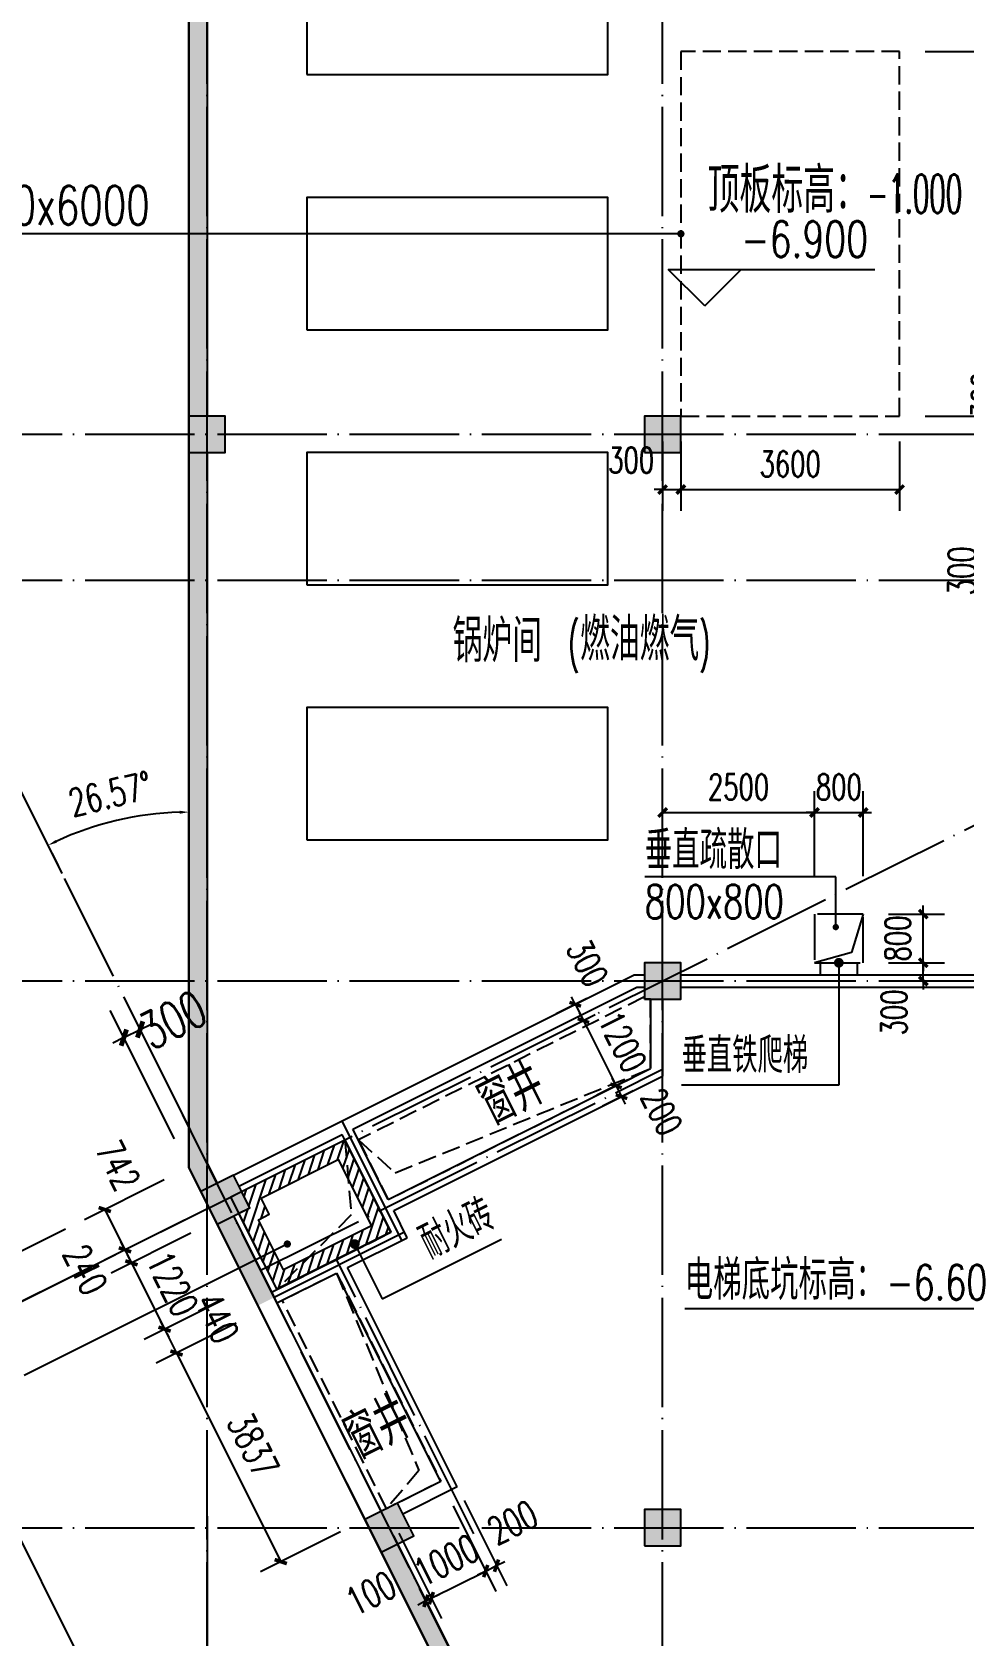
# Model space of a CAD drawing. Extents: x 246015 to 608740, y -108003 to 88400.
# Drawn here: x 296974 to 312313, y -4243 to 22159 of the extents above; entities that cross this region are included whole.
import ezdxf

# ---------------------------------------------------------------- set-up
doc = ezdxf.new("R2010")
doc.units = 0
doc.header["$LTSCALE"] = 3000
doc.header["$MEASUREMENT"] = 0
doc.header["$PDMODE"] = 1
doc.linetypes.add('DASH', pattern=[0.35, 0.25, -0.1])
doc.linetypes.add('DOTE', pattern=[2.42, 2, -0.2, 0.02, -0.2])
doc.layers.get('0').update_dxf_attribs({"linetype": 'CONTINUOUS'})
doc.layers.get('DEFPOINTS').update_dxf_attribs({"linetype": 'CONTINUOUS'})
for name, color, linetype in [('AXIS', 3, 'CONTINUOUS'), ('column', 9, 'CONTINUOUS'), ('DIM_ELEV', 3, 'CONTINUOUS'), ('DIM_LEAD', 3, 'CONTINUOUS'), ('dote', 1, 'DOTE'), ('LATRINE', 6, 'CONTINUOUS'), ('PUB_DIM', 3, 'CONTINUOUS'), ('PUB_HATCH', 8, 'CONTINUOUS'), ('PUB_TEXT', 7, 'CONTINUOUS'), ('stair', 2, 'CONTINUOUS'), ('WALL', 9, 'CONTINUOUS'), ('楼板洞口', 4, 'CONTINUOUS'), ('防火分区', 31, 'CONTINUOUS')]:
    doc.layers.add(name, color=color, linetype=linetype)
doc.styles.add('_TCH_DIM', font='SIMPLEX', dxfattribs={"bigfont": 'GBCBIG'})
doc.styles.add('DIM_FONT', font='simplex.shx', dxfattribs={"width": 0.7, "bigfont": 'hztxt.shx'})
doc.dimstyles.new('ANGL150', dxfattribs={"dimscale": 1.5, "dimtxt": 300, "dimasz": 100, "dimexe": 250, "dimexo": 300, "dimgap": 150, "dimtad": 1, "dimdec": 0, "dimzin": 0, "dimdsep": 46, "dimtxsty": 'DIM_FONT', "dimcen": 0.09, "dimclrt": 7, "dimazin": 2, "dimtfac": 1, "dimtdec": 0, "dimtix": 1, "dimtmove": 2, "dimatfit": 3, "dimfxl": 0, "dimtolj": 1, "dimtzin": 0, "dimarcsym": 0})
doc.dimstyles.new('ANGL200', dxfattribs={"dimscale": 2, "dimtxt": 300, "dimasz": 100, "dimexe": 250, "dimexo": 300, "dimgap": 150, "dimtad": 1, "dimdec": 0, "dimzin": 0, "dimdsep": 46, "dimtxsty": 'DIM_FONT', "dimcen": 0.09, "dimclrt": 7, "dimazin": 2, "dimtfac": 1, "dimtdec": 0, "dimtix": 1, "dimtmove": 2, "dimatfit": 3, "dimfxl": 0, "dimtolj": 1, "dimtzin": 0, "dimarcsym": 0})
doc.dimstyles.new('DIMN140', dxfattribs={"dimscale": 1.4, "dimtxt": 300, "dimasz": 100, "dimexe": 250, "dimexo": 300, "dimgap": 150, "dimtad": 1, "dimdec": 0, "dimzin": 0, "dimdsep": 46, "dimtxsty": 'DIM_FONT', "dimblk": 'ARCHTICK', "dimcen": 0.09, "dimclrt": 7, "dimazin": 2, "dimtfac": 1, "dimtdec": 0, "dimtix": 1, "dimtmove": 2, "dimatfit": 3, "dimfxl": 0, "dimtolj": 1, "dimtzin": 0, "dimarcsym": 0})
doc.dimstyles.new('DIMN150', dxfattribs={"dimscale": 1.5, "dimtxt": 300, "dimasz": 100, "dimexe": 250, "dimexo": 300, "dimgap": 150, "dimtad": 1, "dimdec": 0, "dimzin": 0, "dimdsep": 46, "dimtxsty": 'DIM_FONT', "dimblk": 'ARCHTICK', "dimcen": 0.09, "dimclrt": 7, "dimazin": 2, "dimtfac": 1, "dimtdec": 0, "dimtix": 1, "dimtmove": 2, "dimatfit": 3, "dimfxl": 0, "dimtolj": 1, "dimtzin": 0, "dimarcsym": 0})
doc.dimstyles.new('DIMN200', dxfattribs={"dimscale": 2, "dimtxt": 300, "dimasz": 100, "dimexe": 250, "dimexo": 300, "dimgap": 150, "dimtad": 1, "dimdec": 0, "dimzin": 0, "dimdsep": 46, "dimtxsty": 'DIM_FONT', "dimblk": 'ARCHTICK', "dimcen": 0.09, "dimclrt": 7, "dimazin": 2, "dimtfac": 1, "dimtdec": 0, "dimtix": 1, "dimtmove": 2, "dimatfit": 3, "dimfxl": 0, "dimtolj": 1, "dimtzin": 0, "dimarcsym": 0})

# ---------------------------------------------------------------- blocks, each defined once
blk = doc.blocks.new('_ARCHTICK')
at = {"color": 0, "linetype": 'ByBlock', "const_width": 0.4}
blk.add_lwpolyline([(-0.5, -0.5), (0.5, 0.5)], dxfattribs=at)
blk = doc.blocks.new('*D283')
at = {"layer": 'DEFPOINTS', "color": 0}
for p in [(307154, 5097), (307243, 4918), (306676, 4634)]:
    blk.add_point(p, dxfattribs=at)
at = {"layer": 'PUB_DIM', "color": 0, "lineweight": -2}
for p, q in [((306778, 4909), (306273, 4657)), ((306586, 4813), (306523, 4938)), ((306586, 4813), (306676, 4634)), ((306868, 4730), (306363, 4478)), ((306676, 4634), (306738, 4509))]:
    blk.add_line(p, q, dxfattribs=at)
at = {"layer": 'PUB_DIM', "color": 0, "lineweight": -2, "xscale": 140, "yscale": 140, "zscale": 140}
for p, rotation in [((306586, 4813), 296.5650511717783), ((306676, 4634), 116.5650511717783)]:
    blk.add_blockref('_ARCHTICK', p, dxfattribs=dict(at, rotation=rotation))
at = {"layer": 'PUB_DIM', "color": 7, "insert": (307339, 4387), "char_height": 420, "attachment_point": 5, "rotation": 296.5651, "style": 'DIM_FONT'}
blk.add_mtext('\\A1;200', dxfattribs=at)
blk = doc.blocks.new('*D284')
at = {"layer": 'DEFPOINTS', "color": 0}
for p in [(306617, 6170), (307154, 5097), (306586, 4813)]:
    blk.add_point(p, dxfattribs=at)
at = {"layer": 'PUB_DIM', "color": 0, "lineweight": -2}
for p, q in [((306242, 5982), (305736, 5730)), ((306049, 5886), (305987, 6012)), ((306049, 5886), (306586, 4813)), ((306778, 4909), (306273, 4657)), ((306586, 4813), (306649, 4688))]:
    blk.add_line(p, q, dxfattribs=at)
at = {"layer": 'PUB_DIM', "color": 0, "lineweight": -2, "xscale": 140, "yscale": 140, "zscale": 140}
for p, rotation in [((306049, 5886), 296.5650511717834), ((306586, 4813), 116.5650511717834)]:
    blk.add_blockref('_ARCHTICK', p, dxfattribs=dict(at, rotation=rotation))
at = {"layer": 'PUB_DIM', "color": 7, "insert": (306693, 5538), "char_height": 420, "attachment_point": 5, "rotation": 296.5651, "style": 'DIM_FONT'}
blk.add_mtext('\\A1;1200', dxfattribs=at)
blk = doc.blocks.new('*D285')
at = {"layer": 'DEFPOINTS', "color": 0}
for p in [(306483, 6439), (306617, 6170), (306049, 5886)]:
    blk.add_point(p, dxfattribs=at)
at = {"layer": 'PUB_DIM', "color": 0, "lineweight": -2}
for p, q in [((306107, 6251), (305602, 5998)), ((305915, 6155), (305853, 6280)), ((305915, 6155), (306049, 5886)), ((306242, 5982), (305736, 5730)), ((306049, 5886), (306112, 5761))]:
    blk.add_line(p, q, dxfattribs=at)
at = {"layer": 'PUB_DIM', "color": 0, "lineweight": -2, "xscale": 140, "yscale": 140, "zscale": 140}
for p, rotation in [((305915, 6155), 296.5650511717839), ((306049, 5886), 116.5650511717839)]:
    blk.add_blockref('_ARCHTICK', p, dxfattribs=dict(at, rotation=rotation))
at = {"layer": 'PUB_DIM', "color": 7, "insert": (306116, 6834), "char_height": 420, "attachment_point": 5, "rotation": 296.5651, "style": 'DIM_FONT'}
blk.add_mtext('\\A1;300', dxfattribs=at)
blk = doc.blocks.new('*D386')
at = {"layer": 'DEFPOINTS', "color": 0}
for p in [(310654, 7639), (311644, 7639), (310654, 6839)]:
    blk.add_point(p, dxfattribs=at)
at = {"layer": 'PUB_DIM', "color": 0, "lineweight": -2}
for p, q in [((311644, 7639), (311644, 7779)), ((311074, 7639), (311994, 7639)), ((311644, 6839), (311644, 7639)), ((311074, 6839), (311994, 6839)), ((311644, 6839), (311644, 6699))]:
    blk.add_line(p, q, dxfattribs=at)
at = {"layer": 'PUB_DIM', "color": 0, "lineweight": -2, "xscale": 140, "yscale": 140, "zscale": 140}
for p, rotation in [((311644, 7639), 270), ((311644, 6839), 90)]:
    blk.add_blockref('_ARCHTICK', p, dxfattribs=dict(at, rotation=rotation))
at = {"layer": 'PUB_DIM', "color": 7, "insert": (311224, 7239), "char_height": 420, "attachment_point": 5, "rotation": 90, "style": 'DIM_FONT'}
blk.add_mtext('\\A1;800', dxfattribs=at)
blk = doc.blocks.new('*D387')
at = {"layer": 'DEFPOINTS', "color": 0}
for p in [(310654, 6839), (311644, 6839), (310654, 6539)]:
    blk.add_point(p, dxfattribs=at)
at = {"layer": 'PUB_DIM', "color": 0, "lineweight": -2}
for p, q in [((311644, 6839), (311644, 6979)), ((311074, 6839), (311994, 6839)), ((311644, 6539), (311644, 6839)), ((311074, 6539), (311994, 6539)), ((311644, 6539), (311644, 6399))]:
    blk.add_line(p, q, dxfattribs=at)
at = {"layer": 'PUB_DIM', "color": 0, "lineweight": -2, "xscale": 140, "yscale": 140, "zscale": 140}
for p, rotation in [((311644, 6839), 270), ((311644, 6539), 90)]:
    blk.add_blockref('_ARCHTICK', p, dxfattribs=dict(at, rotation=rotation))
at = {"layer": 'PUB_DIM', "color": 7, "insert": (311161, 6021), "char_height": 420, "attachment_point": 5, "rotation": 90, "style": 'DIM_FONT'}
blk.add_mtext('\\A1;300', dxfattribs=at)
blk = doc.blocks.new('*D388')
at = {"layer": 'DEFPOINTS', "color": 0}
for p in [(309854, 9312), (307354, 7845), (309854, 7845)]:
    blk.add_point(p, dxfattribs=at)
at = {"layer": 'PUB_DIM', "color": 0, "lineweight": -2}
for p, q in [((307354, 8265), (307354, 9662)), ((309854, 8265), (309854, 9662)), ((307354, 9312), (309854, 9312))]:
    blk.add_line(p, q, dxfattribs=at)
at = {"layer": 'PUB_DIM', "color": 0, "lineweight": -2, "xscale": 140, "yscale": 140, "zscale": 140, "rotation": 180}
blk.add_blockref('_ARCHTICK', (307354, 9312), dxfattribs=at)
at = {"layer": 'PUB_DIM', "color": 0, "lineweight": -2, "xscale": 140, "yscale": 140, "zscale": 140}
blk.add_blockref('_ARCHTICK', (309854, 9312), dxfattribs=at)
at = {"layer": 'PUB_DIM', "color": 7, "insert": (308604, 9732), "char_height": 420, "attachment_point": 5, "style": 'DIM_FONT'}
blk.add_mtext('\\A1;2500', dxfattribs=at)
blk = doc.blocks.new('*D389')
at = {"layer": 'DEFPOINTS', "color": 0}
for p in [(310654, 9312), (309854, 7845), (310654, 7845)]:
    blk.add_point(p, dxfattribs=at)
at = {"layer": 'PUB_DIM', "color": 0, "lineweight": -2}
for p, q in [((309854, 8265), (309854, 9662)), ((310654, 8265), (310654, 9662)), ((309854, 9312), (309714, 9312)), ((309854, 9312), (310654, 9312)), ((310654, 9312), (310794, 9312))]:
    blk.add_line(p, q, dxfattribs=at)
at = {"layer": 'PUB_DIM', "color": 0, "lineweight": -2, "xscale": 140, "yscale": 140, "zscale": 140}
blk.add_blockref('_ARCHTICK', (309854, 9312), dxfattribs=at)
at = {"layer": 'PUB_DIM', "color": 0, "lineweight": -2, "xscale": 140, "yscale": 140, "zscale": 140, "rotation": 180}
blk.add_blockref('_ARCHTICK', (310654, 9312), dxfattribs=at)
at = {"layer": 'PUB_DIM', "color": 7, "insert": (310254, 9732), "char_height": 420, "attachment_point": 5, "style": 'DIM_FONT'}
blk.add_mtext('\\A1;800', dxfattribs=at)
blk = doc.blocks.new('*D460')
at = {"layer": 'DEFPOINTS', "color": 0}
for p in [(298064, 2723), (298395, 2059), (295217, 470)]:
    blk.add_point(p, dxfattribs=at)
at = {"layer": 'PUB_DIM', "color": 0, "lineweight": -2}
for p, q in [((297527, 2454), (294438, 910)), ((297859, 1791), (294770, 247)), ((294885, 1134), (295217, 470))]:
    blk.add_line(p, q, dxfattribs=at)
at = {"layer": 'PUB_DIM', "color": 0, "lineweight": -2, "xscale": 200, "yscale": 200, "zscale": 200}
for p, rotation in [((294885, 1134), 116.5650511717847), ((295217, 470), 296.5650511717847)]:
    blk.add_blockref('_ARCHTICK', p, dxfattribs=dict(at, rotation=rotation))
at = {"layer": 'PUB_DIM', "color": 7, "insert": (294801, 1896), "char_height": 600, "attachment_point": 5, "rotation": 296.5651, "style": 'DIM_FONT'}
blk.add_mtext('\\A1;742', dxfattribs=at)
blk = doc.blocks.new('*D461')
at = {"layer": 'DEFPOINTS', "color": 0}
for p in [(298395, 2059), (323892, -48935), (320714, -50524)]:
    blk.add_point(p, dxfattribs=at)
at = {"layer": 'PUB_DIM', "color": 0, "lineweight": -2}
for p, q in [((297859, 1791), (294770, 247)), ((295217, 470), (320714, -50524)), ((323356, -49203), (320267, -50747))]:
    blk.add_line(p, q, dxfattribs=at)
at = {"layer": 'PUB_DIM', "color": 0, "lineweight": -2, "xscale": 200, "yscale": 200, "zscale": 200}
for p, rotation in [((295217, 470), 116.5650511717847), ((320714, -50524), 296.5650511717847)]:
    blk.add_blockref('_ARCHTICK', p, dxfattribs=dict(at, rotation=rotation))
at = {"layer": 'PUB_DIM', "color": 7, "insert": (308502, -24758), "char_height": 600, "attachment_point": 5, "rotation": 296.5651, "style": 'DIM_FONT'}
blk.add_mtext('\\A1;57013', dxfattribs=at)
blk = doc.blocks.new('*D486')
at = {"layer": 'DEFPOINTS', "color": 0}
for p in [(311255, 15839), (313128, 15839), (311255, 15539)]:
    blk.add_point(p, dxfattribs=at)
at = {"layer": 'PUB_DIM', "color": 0, "lineweight": -2}
for p, q in [((313128, 15839), (313128, 15979)), ((311675, 15839), (313478, 15839)), ((313128, 15539), (313128, 15839)), ((311675, 15539), (313478, 15539)), ((313128, 15539), (313128, 15399))]:
    blk.add_line(p, q, dxfattribs=at)
at = {"layer": 'PUB_DIM', "color": 0, "lineweight": -2, "xscale": 140, "yscale": 140, "zscale": 140}
for p, rotation in [((313128, 15839), 270), ((313128, 15539), 90)]:
    blk.add_blockref('_ARCHTICK', p, dxfattribs=dict(at, rotation=rotation))
at = {"layer": 'PUB_DIM', "color": 7, "insert": (312645, 16182), "char_height": 420, "attachment_point": 5, "rotation": 90, "style": 'DIM_FONT'}
blk.add_mtext('\\A1;300', dxfattribs=at)
blk = doc.blocks.new('*D487')
at = {"layer": 'DEFPOINTS', "color": 0}
for p in [(311255, 21839), (313128, 21839), (311255, 15839)]:
    blk.add_point(p, dxfattribs=at)
at = {"layer": 'PUB_DIM', "color": 0, "lineweight": -2}
for p, q in [((311675, 21839), (313478, 21839)), ((313128, 15839), (313128, 21839)), ((311675, 15839), (313478, 15839))]:
    blk.add_line(p, q, dxfattribs=at)
at = {"layer": 'PUB_DIM', "color": 0, "lineweight": -2, "xscale": 140, "yscale": 140, "zscale": 140}
for p, rotation in [((313128, 21839), 90), ((313128, 15839), 270)]:
    blk.add_blockref('_ARCHTICK', p, dxfattribs=dict(at, rotation=rotation))
at = {"layer": 'PUB_DIM', "color": 7, "insert": (312708, 18839), "char_height": 420, "attachment_point": 5, "rotation": 90, "style": 'DIM_FONT'}
blk.add_mtext('\\A1;6000', dxfattribs=at)
blk = doc.blocks.new('*D488')
at = {"layer": 'DEFPOINTS', "color": 0}
for p in [(307354, 15839), (307654, 15839), (307654, 14629)]:
    blk.add_point(p, dxfattribs=at)
at = {"layer": 'PUB_DIM', "color": 0, "lineweight": -2}
for p, q in [((307354, 15419), (307354, 14279)), ((307654, 15419), (307654, 14279)), ((307354, 14629), (307214, 14629)), ((307354, 14629), (307654, 14629)), ((307654, 14629), (307794, 14629))]:
    blk.add_line(p, q, dxfattribs=at)
at = {"layer": 'PUB_DIM', "color": 0, "lineweight": -2, "xscale": 140, "yscale": 140, "zscale": 140}
blk.add_blockref('_ARCHTICK', (307354, 14629), dxfattribs=at)
at = {"layer": 'PUB_DIM', "color": 0, "lineweight": -2, "xscale": 140, "yscale": 140, "zscale": 140, "rotation": 180}
blk.add_blockref('_ARCHTICK', (307654, 14629), dxfattribs=at)
at = {"layer": 'PUB_DIM', "color": 7, "insert": (306836, 15112), "char_height": 420, "attachment_point": 5, "style": 'DIM_FONT'}
blk.add_mtext('\\A1;300', dxfattribs=at)
blk = doc.blocks.new('*D489')
at = {"layer": 'DEFPOINTS', "color": 0}
for p in [(307654, 15839), (311254, 15839), (311254, 14629)]:
    blk.add_point(p, dxfattribs=at)
at = {"layer": 'PUB_DIM', "color": 0, "lineweight": -2}
for p, q in [((307654, 15419), (307654, 14279)), ((311254, 15419), (311254, 14279)), ((307654, 14629), (311254, 14629))]:
    blk.add_line(p, q, dxfattribs=at)
at = {"layer": 'PUB_DIM', "color": 0, "lineweight": -2, "xscale": 140, "yscale": 140, "zscale": 140, "rotation": 180}
blk.add_blockref('_ARCHTICK', (307654, 14629), dxfattribs=at)
at = {"layer": 'PUB_DIM', "color": 0, "lineweight": -2, "xscale": 140, "yscale": 140, "zscale": 140}
blk.add_blockref('_ARCHTICK', (311254, 14629), dxfattribs=at)
at = {"layer": 'PUB_DIM', "color": 7, "insert": (309454, 15049), "char_height": 420, "attachment_point": 5, "style": 'DIM_FONT'}
blk.add_mtext('\\A1;3600', dxfattribs=at)
blk = doc.blocks.new('*D589')
at = {"layer": 'DEFPOINTS', "color": 0}
for p in [(303704, -1701), (303882, -1612), (304619, -3086)]:
    blk.add_point(p, dxfattribs=at)
at = {"layer": 'PUB_DIM', "color": 0, "lineweight": -2}
for p, q in [((303905, -2104), (304608, -3510)), ((304084, -2014), (304787, -3421)), ((304441, -3175), (304619, -3086)), ((304619, -3086), (304754, -3018)), ((304441, -3175), (304306, -3242))]:
    blk.add_line(p, q, dxfattribs=at)
at = {"layer": 'PUB_DIM', "color": 0, "lineweight": -2, "xscale": 150, "yscale": 150, "zscale": 150}
for p, rotation in [((304441, -3175), 26.56504037504804), ((304619, -3086), 206.5650403750481)]:
    blk.add_blockref('_ARCHTICK', p, dxfattribs=dict(at, rotation=rotation))
at = {"layer": 'PUB_DIM', "color": 7, "insert": (304884, -2375), "char_height": 450, "attachment_point": 5, "rotation": 26.565, "style": 'DIM_FONT'}
blk.add_mtext('\\A1;200', dxfattribs=at)
blk = doc.blocks.new('*D590')
at = {"layer": 'DEFPOINTS', "color": 0}
for p in [(303704, -1701), (302809, -2148), (304441, -3175)]:
    blk.add_point(p, dxfattribs=at)
at = {"layer": 'PUB_DIM', "color": 0, "lineweight": -2}
for p, q in [((303905, -2104), (304608, -3510)), ((303010, -2551), (303714, -3958)), ((304441, -3175), (304575, -3108)), ((303546, -3622), (304441, -3175)), ((303546, -3622), (303412, -3689))]:
    blk.add_line(p, q, dxfattribs=at)
at = {"layer": 'PUB_DIM', "color": 0, "lineweight": -2, "xscale": 150, "yscale": 150, "zscale": 150}
for p, rotation in [((304441, -3175), 206.5650403750487), ((303546, -3622), 26.56504037504867)]:
    blk.add_blockref('_ARCHTICK', p, dxfattribs=dict(at, rotation=rotation))
at = {"layer": 'PUB_DIM', "color": 7, "insert": (303792, -2996), "char_height": 450, "attachment_point": 5, "rotation": 26.565, "style": 'DIM_FONT'}
blk.add_mtext('\\A1;1000', dxfattribs=at)
blk = doc.blocks.new('*D591')
at = {"layer": 'DEFPOINTS', "color": 0}
for p in [(302720, -2193), (302809, -2148), (303546, -3622)]:
    blk.add_point(p, dxfattribs=at)
at = {"layer": 'PUB_DIM', "color": 0, "lineweight": -2}
for p, q in [((302921, -2596), (303624, -4002)), ((303010, -2551), (303714, -3958)), ((303457, -3667), (303322, -3734)), ((303457, -3667), (303546, -3622)), ((303546, -3622), (303680, -3555))]:
    blk.add_line(p, q, dxfattribs=at)
at = {"layer": 'PUB_DIM', "color": 0, "lineweight": -2, "xscale": 150, "yscale": 150, "zscale": 150}
for p, rotation in [((303457, -3667), 26.56504037504804), ((303546, -3622), 206.5650403750481)]:
    blk.add_blockref('_ARCHTICK', p, dxfattribs=dict(at, rotation=rotation))
at = {"layer": 'PUB_DIM', "color": 7, "insert": (302553, -3540), "char_height": 450, "attachment_point": 5, "rotation": 26.565, "style": 'DIM_FONT'}
blk.add_mtext('\\A1;100', dxfattribs=at)
blk = doc.blocks.new('*D592')
at = {"layer": 'DEFPOINTS', "color": 0}
for p in [(299554, 3468), (299886, 2804), (298503, 2113)]:
    blk.add_point(p, dxfattribs=at)
at = {"layer": 'PUB_DIM', "color": 0, "lineweight": -2}
for p, q in [((299151, 3267), (297835, 2609)), ((298171, 2776), (298503, 2113)), ((299483, 2603), (298167, 1945))]:
    blk.add_line(p, q, dxfattribs=at)
at = {"layer": 'PUB_DIM', "color": 0, "lineweight": -2, "xscale": 150, "yscale": 150, "zscale": 150}
for p, rotation in [((298171, 2776), 116.5650511717869), ((298503, 2113), 296.5650511717869)]:
    blk.add_blockref('_ARCHTICK', p, dxfattribs=dict(at, rotation=rotation))
at = {"layer": 'PUB_DIM', "color": 7, "insert": (298386, 3504), "char_height": 450, "attachment_point": 5, "rotation": 296.5651, "style": 'DIM_FONT'}
blk.add_mtext('\\A1;742', dxfattribs=at)
blk = doc.blocks.new('*D593')
at = {"layer": 'DEFPOINTS', "color": 0}
for p in [(299886, 2804), (299993, 2590), (298610, 1898)]:
    blk.add_point(p, dxfattribs=at)
at = {"layer": 'PUB_DIM', "color": 0, "lineweight": -2}
for p, q in [((299483, 2603), (298167, 1945)), ((299590, 2389), (298274, 1731)), ((298503, 2113), (298435, 2247)), ((298503, 2113), (298610, 1898)), ((298610, 1898), (298677, 1764))]:
    blk.add_line(p, q, dxfattribs=at)
at = {"layer": 'PUB_DIM', "color": 0, "lineweight": -2, "xscale": 150, "yscale": 150, "zscale": 150}
for p, rotation in [((298503, 2113), 296.5650511717899), ((298610, 1898), 116.5650511717899)]:
    blk.add_blockref('_ARCHTICK', p, dxfattribs=dict(at, rotation=rotation))
at = {"layer": 'PUB_DIM', "color": 7, "insert": (297852, 1787), "char_height": 450, "attachment_point": 5, "rotation": 296.5651, "style": 'DIM_FONT'}
blk.add_mtext('\\A1;240', dxfattribs=at)
blk = doc.blocks.new('*D594')
at = {"layer": 'DEFPOINTS', "color": 0}
for p in [(299993, 2590), (300538, 1499), (299155, 807)]:
    blk.add_point(p, dxfattribs=at)
at = {"layer": 'PUB_DIM', "color": 0, "lineweight": -2}
for p, q in [((299590, 2389), (298274, 1731)), ((298610, 1898), (298543, 2032)), ((298610, 1898), (299155, 807)), ((300136, 1297), (298820, 639)), ((299155, 807), (299223, 673))]:
    blk.add_line(p, q, dxfattribs=at)
at = {"layer": 'PUB_DIM', "color": 0, "lineweight": -2, "xscale": 150, "yscale": 150, "zscale": 150}
for p, rotation in [((298610, 1898), 296.5650511717871), ((299155, 807), 116.5650511717872)]:
    blk.add_blockref('_ARCHTICK', p, dxfattribs=dict(at, rotation=rotation))
at = {"layer": 'PUB_DIM', "color": 7, "insert": (299285, 1554), "char_height": 450, "attachment_point": 5, "rotation": 296.5651, "style": 'DIM_FONT'}
blk.add_mtext('\\A1;1220', dxfattribs=at)
blk = doc.blocks.new('*D595')
at = {"layer": 'DEFPOINTS', "color": 0}
for p in [(300538, 1499), (300735, 1105), (299352, 414)]:
    blk.add_point(p, dxfattribs=at)
at = {"layer": 'PUB_DIM', "color": 0, "lineweight": -2}
for p, q in [((300136, 1297), (298820, 639)), ((300333, 904), (299017, 246)), ((299155, 807), (299088, 941)), ((299155, 807), (299352, 414)), ((299352, 414), (299419, 279))]:
    blk.add_line(p, q, dxfattribs=at)
at = {"layer": 'PUB_DIM', "color": 0, "lineweight": -2, "xscale": 150, "yscale": 150, "zscale": 150}
for p, rotation in [((299155, 807), 296.5650511717812), ((299352, 414), 116.5650511717812)]:
    blk.add_blockref('_ARCHTICK', p, dxfattribs=dict(at, rotation=rotation))
at = {"layer": 'PUB_DIM', "color": 7, "insert": (300015, 991), "char_height": 450, "attachment_point": 5, "rotation": 296.5651, "style": 'DIM_FONT'}
blk.add_mtext('\\A1;440', dxfattribs=at)
blk = doc.blocks.new('*D596')
at = {"layer": 'DEFPOINTS', "color": 0}
for p in [(300735, 1105), (302451, -2327), (301068, -3019)]:
    blk.add_point(p, dxfattribs=at)
at = {"layer": 'PUB_DIM', "color": 0, "lineweight": -2}
for p, q in [((300333, 904), (299017, 246)), ((299352, 414), (301068, -3019)), ((302049, -2528), (300733, -3186))]:
    blk.add_line(p, q, dxfattribs=at)
at = {"layer": 'PUB_DIM', "color": 0, "lineweight": -2, "xscale": 150, "yscale": 150, "zscale": 150}
for p, rotation in [((299352, 414), 116.565051171787), ((301068, -3019), 296.565051171787)]:
    blk.add_blockref('_ARCHTICK', p, dxfattribs=dict(at, rotation=rotation))
at = {"layer": 'PUB_DIM', "color": 7, "insert": (300613, -1101), "char_height": 450, "attachment_point": 5, "rotation": 296.5651, "style": 'DIM_FONT'}
blk.add_mtext('\\A1;3837', dxfattribs=at)
blk = doc.blocks.new('*D846')
at = {"layer": 'DEFPOINTS', "color": 0}
for p in [(299554, 9618), (298757, 9257), (297103, 9040), (299554, 4139)]:
    blk.add_point(p, dxfattribs=at)
at = {"layer": 'PUB_DIM', "color": 0, "lineweight": -2}
for p, q in [((299554, 9168), (299554, 8943)), ((297304, 8637), (297405, 8436))]:
    blk.add_line(p, q, dxfattribs=at)
blk.add_arc((299554, 4139), 5180, 91.6593, 114.9058, dxfattribs=at)
at = {"layer": 'PUB_DIM', "color": 0}
for points in [[(299404, 9341), (299404, 9291), (299554, 9318)], [(297383, 8814), (297362, 8859), (297237, 8772)]]:
    blk.add_solid(points, dxfattribs=at)
at = {"layer": 'PUB_DIM', "color": 7, "insert": (298260, 9618), "char_height": 450, "attachment_point": 5, "rotation": 13.2825, "style": 'DIM_FONT'}
blk.add_mtext('\\A1;26.57°', dxfattribs=at)
blk = doc.blocks.new('*D984')
at = {"layer": 'DEFPOINTS', "color": 0}
for p in [(313128, 13439), (315004, 13439), (315004, 13139)]:
    blk.add_point(p, dxfattribs=at)
at = {"layer": 'PUB_DIM', "color": 0, "lineweight": -2}
for p, q in [((313128, 13439), (313128, 13589)), ((314554, 13439), (312753, 13439)), ((313128, 13139), (313128, 13439)), ((314554, 13139), (312753, 13139)), ((313128, 13139), (313128, 12989))]:
    blk.add_line(p, q, dxfattribs=at)
at = {"layer": 'PUB_DIM', "color": 0, "lineweight": -2, "xscale": 150, "yscale": 150, "zscale": 150}
for p, rotation in [((313128, 13439), 270), ((313128, 13139), 90)]:
    blk.add_blockref('_ARCHTICK', p, dxfattribs=dict(at, rotation=rotation))
at = {"layer": 'PUB_DIM', "color": 7, "insert": (312277, 13289), "char_height": 450, "attachment_point": 5, "rotation": 90, "style": 'DIM_FONT'}
blk.add_mtext('\\A1;300', dxfattribs=at)
blk = doc.blocks.new('*D1001')
at = {"layer": 'DEFPOINTS', "color": 0}
for p in [(299854, 2868), (301885, -1193), (299854, -1673), (301189, -5701)]:
    blk.add_point(p, dxfattribs=at)
at = {"layer": 'PUB_DIM', "color": 0, "lineweight": -2}
for p, q in [((302153, -1730), (303956, -5336)), ((299854, -2273), (299854, -6304))]:
    blk.add_line(p, q, dxfattribs=at)
blk.add_arc((299854, 2868), 8672, 271.3214, 295.2437, dxfattribs=at)
at = {"layer": 'PUB_DIM', "color": 0}
for points in [[(303538, -4946), (303567, -5006), (303732, -4889)], [(300054, -5835), (300053, -5769), (299854, -5804)]]:
    blk.add_solid(points, dxfattribs=at)
at = {"layer": 'PUB_DIM', "color": 7, "insert": (301708, -4989), "char_height": 600, "attachment_point": 5, "rotation": 13.2825, "style": 'DIM_FONT'}
blk.add_mtext('\\A1;26.57°', dxfattribs=at)
blk = doc.blocks.new('*D1004')
at = {"layer": 'DEFPOINTS', "color": 0}
for p in [(298753, 5740), (299854, 3539), (299586, 3404)]:
    blk.add_point(p, dxfattribs=at)
at = {"layer": 'PUB_DIM', "color": 0, "lineweight": -2}
for p, q in [((299586, 4075), (298530, 6187)), ((299317, 3941), (298261, 6053)), ((298753, 5740), (298932, 5829)), ((298485, 5606), (298306, 5516)), ((298485, 5606), (298753, 5740))]:
    blk.add_line(p, q, dxfattribs=at)
at = {"layer": 'PUB_DIM', "color": 0, "lineweight": -2, "xscale": 200, "yscale": 200, "zscale": 200}
for p, rotation in [((298753, 5740), 206.5650511744314), ((298485, 5606), 26.56505117443142)]:
    blk.add_blockref('_ARCHTICK', p, dxfattribs=dict(at, rotation=rotation))
at = {"layer": 'PUB_DIM', "color": 7, "insert": (299293, 5901), "char_height": 600, "attachment_point": 5, "rotation": 26.5651, "style": 'DIM_FONT'}
blk.add_mtext('\\A1;300', dxfattribs=at)
blk = doc.blocks.new('_FZH')
blk.add_lwpolyline([(-0.5, -0.5), (0.5, -0.5), (0.5, 0.5), (-0.5, 0.5)], close=True)
at = {"layer": 'PUB_HATCH'}
blk.add_solid([(-0.5, -0.5), (0.5, -0.5), (-0.5, 0.5), (0.5, 0.5)], dxfattribs=at)

msp = doc.modelspace()

# ---------------------------------------------------------------- hatches: boundary and pattern name
at = {"layer": 'PUB_HATCH'}
for points in [[(299553.9, 15838.6), (299853.9, 15838.6), (299853.9, 24238.6), (299553.9, 24238.6)], [(299853.9, 15238.6), (299553.9, 15238.6), (299553.9, 3467.8), (299853.9, 3538.6)], [(299751.4, 3072.8), (300019.7, 3207), (299853.9, 3538.6), (299553.9, 3467.8)], [(300288, 2670.3), (300019.7, 2536.1), (299765.3, 3044.9), (300690.5, 1194.5), (300958.8, 1328.7)], [(306951.4, -11327.2), (307219.7, -11193), (302988, -2729.7), (302719.7, -2863.9)]]:
    msp.add_hatch(color=256, dxfattribs=at).paths.add_polyline_path(points)
at = {"layer": '楼板洞口'}
h = msp.add_hatch(dxfattribs=at)
h.set_pattern_fill('ANSI31', color=256, scale=80, style=0)
h.set_pattern_definition([(71.56504, (0, 0), (-120.48277, 40.16095), [])])
h.paths.add_polyline_path([(300744.2, 2965.5), (302014.3, 3600.5), (302559.9, 2509.3), (301110.9, 1784.8), (300699.4, 2607.7), (300878.3, 2697.1)], flags=16)
edge = h.paths.add_edge_path()
edge.add_line((300422.2, 3072.8), (302121.6, 3922.5))
edge.add_line((302121.6, 3922.5), (302881.9, 2402))
edge.add_line((302881.9, 2402), (301003.6, 1462.8))
edge.add_line((301003.6, 1462.8), (300377.4, 2715))
edge.add_line((300377.4, 2715), (300556.4, 2804.5))
edge.add_line((300556.4, 2804.5), (300422.2, 3072.8))

# ---------------------------------------------------------------- linework, layer by layer
at = {"layer": 'AXIS'}
msp.add_line((297470.6, 8305.2), (293892.9, 15460.6), dxfattribs=at)
at = {"layer": 'DIM_ELEV'}
for p, q in [((308046.7, 17653.4), (307446.7, 18253.4)), ((307446.7, 18253.4), (310846.7, 18253.4)), ((308046.7, 17653.4), (308646.7, 18253.4))]:
    msp.add_line(p, q, dxfattribs=at)
at = {"layer": 'DIM_LEAD'}
for p, q in [((298552.5, 18838.6), (292863.9, 18838.6)), ((307653.9, 18838.6), (298552.5, 18838.6)), ((310203.4, 8251.1), (307060, 8251.1)), ((310203.4, 7425.3), (310203.4, 8251.1)), ((310253.9, 6838.6), (310253.9, 4825.5)), ((310253.9, 4825.5), (307666.4, 4825.5)), ((301175.6, 2208), (296845.5, 43)), ((302285.5, 2207.3), (302736, 1306.2)), ((302736, 1306.2), (304702.9, 2289.7)), ((317928.9, 1141), (307716.3, 1141))]:
    msp.add_line(p, q, dxfattribs=at)
for points, const_width in [([(307683.9, 18838.6, 1), (307623.9, 18838.6, 1)], 60), ([(310203.4, 7399.3, 1), (310203.4, 7451.3, 1)], 52), ([(310253.9, 6878.6, 1), (310253.9, 6798.6, 1)], 80), ([(301193.6, 2232, 1), (301157.6, 2184, 1)], 60), ([(302253.5, 2231.3, 1), (302317.5, 2183.3, 1)], 80)]:
    msp.add_lwpolyline(points, format="xyb", close=True, dxfattribs=dict(at, const_width=const_width))
at = {"layer": 'dote', "ltscale": 0.3}
for p, q in [((299853.9, -81061.4), (299853.9, 53538.6)), ((307353.9, -81061.4), (307353.9, 53538.6)), ((295667.9, 15538.6), (554353.9, 15538.6)), ((295667.9, 13138.6), (554353.9, 13138.6)), ((294787.3, 255.3), (316353.9, 11038.6)), ((334353.9, -65461.4), (297470.6, 8305.2)), ((295667.9, 6538.6), (554353.9, 6538.6)), ((300735.2, 1775.9), (307353.9, 5085.2)), ((304245.5, -2561.4), (301987.4, 1954.8)), ((295667.9, -2461.4), (554353.9, -2461.4))]:
    msp.add_line(p, q, dxfattribs=at)
at = {"layer": 'dote'}
for p, q in [((303060.8, 2267.8), (302076.9, 4235.5)), ((303105.5, 2402), (300958.8, 1328.7))]:
    msp.add_line(p, q, dxfattribs=at)
at = {"layer": 'LATRINE'}
for points in [[(301497.9, 21459.6), (306453.9, 21459.6), (306453.9, 23638.6), (301497.9, 23638.6)], [(301497.9, 17259.6), (306453.9, 17259.6), (306453.9, 19438.6), (301497.9, 19438.6)], [(301497.9, 13059.6), (306453.9, 13059.6), (306453.9, 15238.6), (301497.9, 15238.6)], [(301497.9, 8859.6), (306453.9, 8859.6), (306453.9, 11038.6), (301497.9, 11038.6)]]:
    msp.add_lwpolyline(points, close=True, dxfattribs=at)
at = {"layer": 'stair'}
msp.add_lwpolyline([(299553.9, 3467.8), (299553.9, 28838.6), (316453.9, 28838.6), (316453.9, 27409.7), (323493.1, 28025.5), (322800.2, 35945.3, -0.0349916), (393128.8, 42129.1), (393066.7, 42838.6), (467189.2, 42838.6), (467163, 42538.6), (467127.7, 42135.3, -0.0358539), (537955.2, 35916.1), (536854.9, 23339.1), (538648, 23182.2), (537798.3, 13438.6), (553653.9, 13438.6), (553653.9, -20761.4), (454653.9, -20761.4), (454653.9, -29761.4), (393186.2, -29761.4), (325560.9, -48546.2), (299553.9, 3467.8)], format="xyb", close=True, dxfattribs=at)
at = {"layer": 'WALL'}
for p, q in [((299553.9, 24238.6), (299553.9, 15838.6)), ((299853.9, 24238.6), (299853.9, 15838.6)), ((299553.9, 15238.6), (299553.9, 3467.8)), ((299853.9, 15238.6), (299853.9, 3538.6)), ((302076.9, 4235.5), (306883, 6638.6)), ((306883, 6638.6), (307053.9, 6638.6)), ((307653.9, 6638.6), (314753.9, 6638.6)), ((302255.8, 4101.4), (306930.3, 6438.6)), ((306930.3, 6438.6), (307053.9, 6438.6)), ((307653.9, 6438.6), (314653.9, 6438.6)), ((307153.9, 6238.6), (307153.9, 5097)), ((307353.9, 6238.6), (307353.9, 4973.4)), ((302837.1, 2938.6), (307153.9, 5097)), ((302926.6, 2759.7), (307353.9, 4973.4)), ((300288, 3341.1), (302076.9, 4235.5)), ((300377.5, 3162.2), (302076.9, 4011.9)), ((302703, 2759.7), (302076.9, 4011.9)), ((302837.1, 2938.6), (302255.8, 4101.4)), ((299553.9, 3467.8), (299751.4, 3072.8)), ((299853.9, 3538.6), (300019.7, 3207)), ((300288, 2670.3), (300958.8, 1328.7)), ((302881.9, 2402), (302703, 2759.7)), ((303150.2, 2312.5), (302926.6, 2759.7)), ((300019.7, 2536.1), (300690.5, 1194.5)), ((301987.4, 1954.8), (302881.9, 2402)), ((302166.3, 1820.6), (303150.2, 2312.5)), ((300914.1, 1418.1), (301987.4, 1954.8)), ((301003.6, 1239.2), (301987.4, 1731.1)), ((303703.6, -1701.1), (301987.4, 1731.1)), ((303971.9, -1790.6), (302166.3, 1820.6)), ((300958.8, 1328.7), (302719.7, -2193)), ((300690.5, 1194.5), (302451.4, -2327.2)), ((303703.6, -1701.1), (302988, -2058.9)), ((303971.9, -1790.6), (303077.5, -2237.8)), ((302719.7, -2863.9), (306951.4, -11327.2)), ((302988, -2729.7), (307219.7, -11193))]:
    msp.add_line(p, q, dxfattribs=at)
msp.add_lwpolyline([(300422.2, 3072.8), (302121.6, 3922.5), (302881.9, 2402), (301003.6, 1462.8), (300377.4, 2715), (300556.4, 2804.5), (300422.2, 3072.8)], dxfattribs=at)
msp.add_lwpolyline([(300744.2, 2965.5), (302014.3, 3600.5), (302559.9, 2509.3), (301110.9, 1784.8), (300699.4, 2607.7), (300878.3, 2697.1)], close=True, dxfattribs=at)
at = {"layer": '楼板洞口'}
for p, q in [((300422.2, 3072.8), (301674.4, 3698.9)), ((300780, 1910, 0), (300377.4, 2715))]:
    msp.add_line(p, q, dxfattribs=at)
at = {"layer": '楼板洞口', "linetype": 'DASH', "ltscale": 0.4}
for points in [[(307653.9, 15838.6), (311253.9, 15838.6), (311253.9, 21838.6), (307653.9, 21838.6), (307653.9, 15838.6)], [(307053.9, 6276.8), (302345.2, 3922.5), (302837.1, 2938.6), (307153.9, 5097), (307153.9, 6238.6), (307053.9, 6238.6), (307053.9, 6276.8)], [(302345.2, 3922.5), (302951.9, 3379.5), (307153.9, 5097)], [(302121.6, 3922.5), (302229.3, 2689.7), (301003.6, 1462.8), (302881.9, 2402), (302121.6, 3922.5)], [(301987.4, 1731.1), (303703.6, -1701.1), (302809.1, -2148.3), (301093, 1283.9), (301987.4, 1731.1)], [(301987.4, 1731.1), (303342.5, -1521), (302809.1, -2148.3)]]:
    msp.add_lwpolyline(points, dxfattribs=at)
at = {"layer": '楼板洞口', "color": 4, "linetype": 'DASH'}
for points in [[(309853.9, 6838.6), (310653.9, 6838.6), (310653.9, 7638.6), (309853.9, 7638.6), (309853.9, 6838.6)], [(310653.9, 7638.6), (310464.1, 7009.7), (309853.9, 6838.6)]]:
    msp.add_lwpolyline(points, dxfattribs=at)
at = {"layer": '楼板洞口'}
msp.add_lwpolyline([(302121.6, 3922.5), (302881.9, 2402), (301003.6, 1462.8), (300243.3, 2983.4), (302121.6, 3922.5)], dxfattribs=at)
at = {"layer": '防火分区'}
msp.add_lwpolyline([(309953.9, 6638.6), (309953.9, 6838.6), (310553.9, 6838.6), (310553.9, 6638.6)], dxfattribs=at)

# ---------------------------------------------------------------- block references
at = {"layer": 'column', "xscale": 600, "yscale": 600, "zscale": 600}
for p in [(299853.9, 15538.6), (307353.9, 15538.6), (307353.9, 6538.6), (307353.9, -2461.4)]:
    msp.add_blockref('_FZH', p, dxfattribs=at)
at = {"layer": 'column'}
for p, xscale, yscale, zscale, rotation in [((300153.9, 2938.6), 599.9999999998515, 600.0000000000857, 600.0000000000857, 26.56505117400057), ((302853.9, -2461.4), 599.9999999999036, 599.9999999999295, 599.9999999999295, 26.56505117401051)]:
    msp.add_blockref('_FZH', p, dxfattribs=dict(at, xscale=xscale, yscale=yscale, zscale=zscale, rotation=rotation))

# ---------------------------------------------------------------- texts
at = {"layer": 'PUB_TEXT', "style": 'DIM_FONT'}
for s, height, rotation, width, p in [('顶板标高：', 750, 359.90268, 0.7, (308092.1, 19184.5)), ('-1.000', 637.5, 359.90268, 0.494118, (310717.1, 19180.1)), ('窗井', 750, 26.56505, 0.7, (304563.5, 4119)), ('窗井', 750, 26.56505, 0.7, (302361.3, -1377.3))]:
    msp.add_text(s, height=height, rotation=rotation, dxfattribs=dict(at, width=width)).set_placement(p)
at = {"layer": 'PUB_TEXT'}
for s, height, style, width, p in [('3600x6000', 637.5, '_TCH_DIM', 0.705882, (295496.9, 18988.6)), ('-6.900', 595, '_TCH_DIM', 0.705882, (308646.7, 18453.4)), ('锅炉间', 700, 'DIM_FONT', 0.7, (303897.2, 11788.1)), ('(', 595, 'DIM_FONT', 0.494118, (305800, 11811.7)), ('燃油燃气', 700, 'DIM_FONT', 0.7, (305996, 11811.7)), (')', 595, 'DIM_FONT', 0.494118, (307956, 11811.7)), ('800x800', 552.5, '_TCH_DIM', 0.705882, (307060, 7568.6)), ('-6.60', 573.75, '_TCH_DIM', 0.705882, (311033.8, 1291))]:
    msp.add_text(s, height=height, dxfattribs=dict(at, style=style, width=width)).set_placement(p)
at = {"layer": 'PUB_TEXT', "style": '_TCH_DIM'}
for s, height, p in [('垂直疏散口', 626.95, (307060, 8381.1)), ('垂直铁爬梯', 578.72, (307666.4, 5025.5)), ('电梯底坑标高：', 651.06, (307716.3, 1291))]:
    msp.add_text(s, height=height, dxfattribs=at).set_placement(p)
msp.add_text('耐火砖', height=578.72, rotation=26.56504, dxfattribs=at).set_placement((303540.1, 1931.9))

# ---------------------------------------------------------------- dimensions: what is measured, and where the dimension line sits
at = {"layer": 'PUB_DIM'}
for p1, p2, distance, dimstyle, picture, middle in [((311254.6, 15838.6), (311254.6, 21838.6), -1873.2, 'DIMN140', '*D487', (312707.8, 18838.6)), ((307653.9, 15838.6), (311253.9, 15838.6), -1209.5, 'DIMN140', '*D489', (309453.9, 15049.2)), ((307353.9, 7844.7), (309853.9, 7844.7), 1466.9, 'DIMN140', '*D388', (308603.9, 9731.5)), ((309853.9, 7844.7), (310653.9, 7844.7), 1466.9, 'DIMN140', '*D389', (310253.9, 9731.5)), ((310653.9, 6838.6), (310653.9, 7638.6), -990.2, 'DIMN140', '*D386', (311224.1, 7238.6)), ((306617.2, 6170.3), (307153.9, 5097), -634.8, 'DIMN140', '*D284', (306693.4, 5537.6)), ((299992.9, 2589.8), (300538.5, 1498.6), -1546.2, 'DIMN150', '*D594', (299285.2, 1554)), ((298395.4, 2059.4), (323892.4, -48934.6), -3553.6, 'DIMN200', '*D461', (308502.1, -24758.5)), ((300735.2, 1105.1), (302451.4, -2327.2), -1546.2, 'DIMN150', '*D596', (300612.8, -1101.3)), ((302809.1, -2148.3), (303703.6, -1701.1), -1647.9, 'DIMN150', '*D590', (303792.1, -2996.1))]:
    dim = msp.add_aligned_dim(p1=p1, p2=p2, distance=distance, dimstyle=dimstyle, dxfattribs=at)
    dim.commit()
    dim.dimension.update_dxf_attribs({"geometry": picture, "text_midpoint": middle})
for base, p1, p2, angle, dimstyle, picture, middle in [((313127.8, 15838.6), (311254.6, 15538.6), (311254.6, 15838.6), 90, 'DIMN140', '*D486', (312644.8, 16181.9)), ((307653.9, 14629.2), (307353.9, 15838.6), (307653.9, 15838.6), 0, 'DIMN140', '*D488', (306835.9, 15112.2)), ((313127.8, 13438.6), (315004.3, 13138.6), (315004.3, 13438.6), 90, 'DIMN150', '*D984', (312276.5, 13288.6)), ((306049.5, 5886.4), (306483, 6438.6), (306617.2, 6170.3), 296.56505, 'DIMN140', '*D285', (306115.6, 6834.1)), ((311644.1, 6838.6), (310653.9, 6538.6), (310653.9, 6838.6), 90, 'DIMN140', '*D387', (311161.1, 6020.6)), ((298753.3, 5739.7), (299585.5, 3404.5), (299853.9, 3538.6), 26.56505, 'DIMN200', '*D1004', (299293.4, 5900.5)), ((306675.5, 4634.2), (307153.9, 5097), (307243.3, 4918.1), 296.56505, 'DIMN140', '*D283', (307339.2, 4386.9)), ((298502.5, 2113), (299553.9, 3467.8), (299885.5, 2804.5), 296.56505, 'DIMN150', '*D592', (298385.5, 3504.2)), ((295217, 470.2), (298063.7, 2722.7), (298395.4, 2059.4), 296.56505, 'DIMN200', '*D460', (294800.9, 1895.8)), ((298609.9, 1898.3), (299885.5, 2804.5), (299992.9, 2589.8), 296.56505, 'DIMN150', '*D593', (297852.2, 1786.9)), ((299352.3, 413.6), (300538.5, 1498.6), (300735.2, 1105.1), 296.56505, 'DIMN150', '*D595', (300015.2, 991)), ((304619.4, -3085.6), (303703.6, -1701.1), (303882.5, -1611.7), 26.56504, 'DIMN150', '*D589', (304884.4, -2374.5)), ((303546.1, -3622.2), (302719.7, -2193), (302809.1, -2148.3), 26.56504, 'DIMN150', '*D591', (302552.9, -3540.2))]:
    dim = msp.add_linear_dim(base=base, p1=p1, p2=p2, angle=angle, dimstyle=dimstyle, dxfattribs=at)
    dim.commit()
    dim.dimension.update_dxf_attribs({"geometry": picture, "text_midpoint": middle, "dimtype": 129})
for base, center, p1, p2, dimstyle, picture, middle in [((298756.5, 9256.7), (299553.9, 4138.6), (299553.9, 9618.4), (297103.2, 9039.9), 'ANGL150', '*D846', (298260.4, 9617.8)), ((301188.8252, -5701.0775), (299853.8654, 2867.8061), (299853.8654, -1672.8317), (301884.5003, -1193.4638), 'ANGL200', '*D1001', (301708.4879, -4988.5011))]:
    dim = msp.add_angular_dim_3p(base=base, center=center, p1=p1, p2=p2, dimstyle=dimstyle, dxfattribs=at)
    dim.commit()
    dim.dimension.update_dxf_attribs({"geometry": picture, "text_midpoint": middle})

doc.saveas('drawing.dxf')
